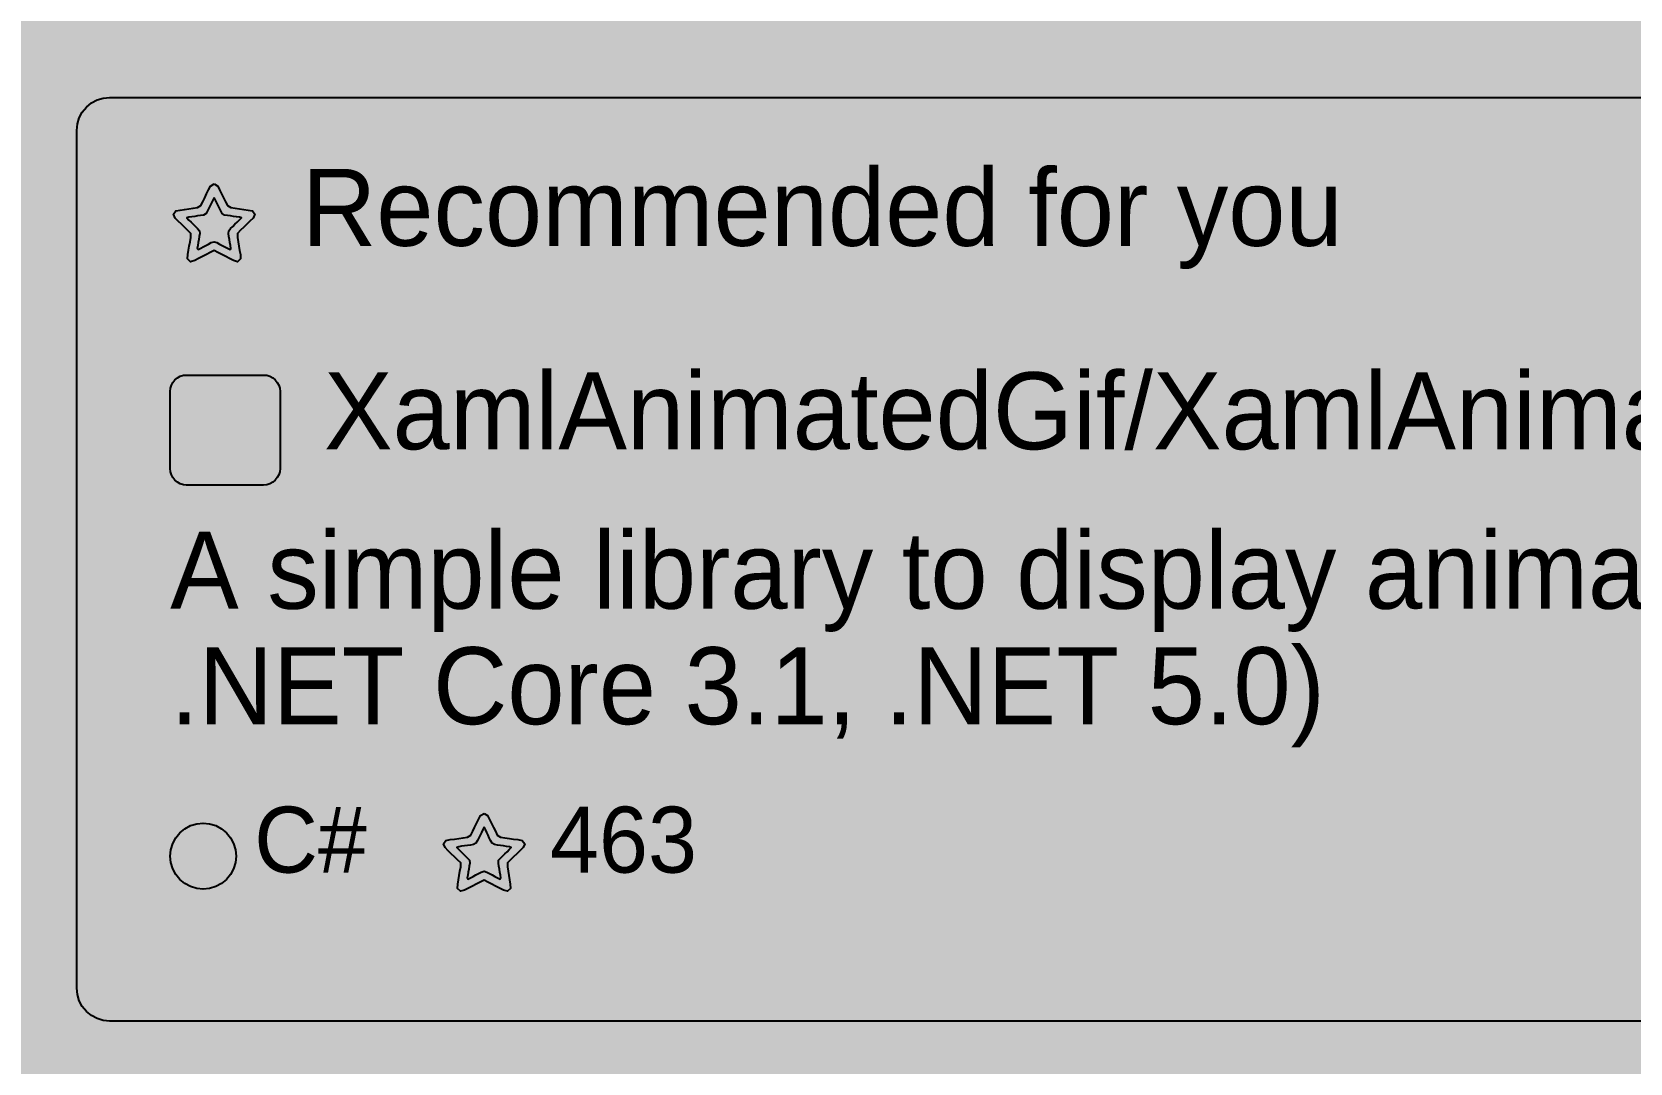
# Model space of a CAD drawing. Extents: x 0 to 2255, y 0 to 8703.
# Drawn here: x 335.9 to 626.7, y 3714.6 to 3902.1 of the extents above; entities that cross this region are included whole.
import ezdxf

# ---------------------------------------------------------------- set-up
doc = ezdxf.new("R2010")
doc.units = 0

msp = doc.modelspace()

# ---------------------------------------------------------------- hatches: boundary and pattern name
at = {"true_color": 0x0d1117}
for points in [[(0, 8703), (1280, 8703), (1280, 0.44), (0, 0.44)], [(0, 8639), (1280, 8639), (1280, 0.44), (0, 0.44)], [(350, 3890.23), (998.03, 3890.23), (998.03, 3890.23), (999.2, 3890.12), (1000.33, 3889.78), (1001.36, 3889.22), (1002.27, 3888.48), (1003.02, 3887.57), (1003.57, 3886.53), (1003.92, 3885.4), (1004.03, 3884.23), (1004.03, 3728.23), (1004.03, 3728.23), (1003.92, 3727.06), (1003.57, 3725.94), (1003.02, 3724.9), (1002.27, 3723.99), (1001.36, 3723.25), (1000.33, 3722.69), (999.2, 3722.35), (998.03, 3722.23), (350, 3722.23), (350, 3722.23), (348.83, 3722.35), (347.7, 3722.69), (346.67, 3723.25), (345.76, 3723.99), (345.01, 3724.9), (344.46, 3725.94), (344.12, 3727.06), (344, 3728.23), (344, 3884.23), (344, 3884.23), (344.12, 3885.4), (344.46, 3886.53), (345.01, 3887.57), (345.76, 3888.48), (346.67, 3889.22), (347.7, 3889.78), (348.83, 3890.12), (350, 3890.23)]]:
    msp.add_hatch(color=256, dxfattribs=at).paths.add_polyline_path(points, flags=0)
at = {"true_color": 0x010409}
msp.add_hatch(color=256, dxfattribs=at).paths.add_polyline_path([(0, 8639), (1280, 8639), (1280, 0.44), (0, 0.44)], flags=0)
at = {"true_color": 0x9198a1}
h = msp.add_hatch(color=256, dxfattribs=at)
h.paths.add_polyline_path([(369, 3874.48), (369.65, 3874.1), (370.01, 3873.39), (370.36, 3872.68), (370.71, 3871.96), (371.06, 3871.25), (371.41, 3870.54), (372.03, 3870.18), (372.81, 3870.07), (373.6, 3869.95), (374.39, 3869.84), (375.17, 3869.73), (375.96, 3869.59), (376.4, 3868.97), (376.09, 3868.28), (375.53, 3867.72), (374.96, 3867.17), (374.39, 3866.61), (373.82, 3866.06), (373.25, 3865.5), (373.24, 3864.76), (373.38, 3863.98), (373.51, 3863.2), (373.65, 3862.41), (373.78, 3861.63), (373.83, 3860.84), (373.26, 3860.34), (372.52, 3860.54), (371.81, 3860.91), (371.11, 3861.28), (370.41, 3861.65), (369.7, 3862.02), (369, 3862.39), (368.29, 3862.02), (367.59, 3861.65), (366.89, 3861.28), (366.18, 3860.91), (365.48, 3860.54), (364.73, 3860.34), (364.17, 3860.85), (364.22, 3861.63), (364.36, 3862.42), (364.49, 3863.2), (364.62, 3863.98), (364.76, 3864.77), (364.75, 3865.5), (364.18, 3866.06), (363.61, 3866.61), (363.04, 3867.17), (362.47, 3867.72), (361.9, 3868.28), (361.59, 3868.98), (362.04, 3869.59), (362.83, 3869.73), (363.61, 3869.84), (364.4, 3869.95), (365.19, 3870.07), (365.97, 3870.18), (366.59, 3870.54), (366.94, 3871.25), (367.29, 3871.96), (367.64, 3872.68), (367.99, 3873.39), (368.35, 3874.1), (369, 3874.48)], flags=0)
h.paths.add_polyline_path([(369, 3872.04), (368.76, 3871.55), (368.52, 3871.06), (368.28, 3870.57), (368.03, 3870.08), (367.79, 3869.59), (367.54, 3869.11), (367.08, 3868.83), (366.54, 3868.75), (366, 3868.67), (365.47, 3868.59), (364.93, 3868.52), (364.39, 3868.44), (364.03, 3868.3), (364.42, 3867.92), (364.81, 3867.54), (365.2, 3867.15), (365.6, 3866.77), (365.99, 3866.39), (366.34, 3865.99), (366.4, 3865.45), (366.31, 3864.92), (366.21, 3864.38), (366.12, 3863.84), (366.03, 3863.3), (365.94, 3862.76), (366.08, 3862.54), (366.56, 3862.8), (367.04, 3863.05), (367.52, 3863.31), (368.01, 3863.56), (368.49, 3863.81), (369, 3863.98), (369.51, 3863.81), (369.99, 3863.56), (370.48, 3863.31), (370.96, 3863.05), (371.44, 3862.8), (371.93, 3862.54), (372.06, 3862.77), (371.97, 3863.3), (371.88, 3863.84), (371.79, 3864.38), (371.69, 3864.92), (371.6, 3865.45), (371.66, 3865.99), (372.01, 3866.39), (372.4, 3866.77), (372.8, 3867.16), (373.19, 3867.54), (373.58, 3867.92), (373.97, 3868.3), (373.61, 3868.44), (373.07, 3868.51), (372.53, 3868.59), (371.99, 3868.67), (371.45, 3868.75), (370.91, 3868.83), (370.46, 3869.11), (370.21, 3869.59), (369.97, 3870.08), (369.72, 3870.57), (369.48, 3871.06), (369.24, 3871.55), (369, 3872.04)], flags=0)
at = {"true_color": 0xffffff}
msp.add_hatch(color=256, dxfattribs=at).paths.add_polyline_path([(364, 3839.73), (378, 3839.73), (378, 3839.73), (378.59, 3839.68), (379.15, 3839.51), (379.67, 3839.23), (380.12, 3838.86), (380.49, 3838.4), (380.77, 3837.88), (380.94, 3837.32), (381, 3836.73), (381, 3822.73), (381, 3822.73), (380.94, 3822.15), (380.77, 3821.59), (380.49, 3821.07), (380.12, 3820.61), (379.67, 3820.24), (379.15, 3819.96), (378.59, 3819.79), (378, 3819.73), (364, 3819.73), (364, 3819.73), (363.41, 3819.79), (362.85, 3819.96), (362.33, 3820.24), (361.88, 3820.61), (361.51, 3821.07), (361.23, 3821.59), (361.06, 3822.15), (361, 3822.73), (361, 3836.73), (361, 3836.73), (361.06, 3837.32), (361.23, 3837.88), (361.51, 3838.4), (361.88, 3838.86), (362.33, 3839.23), (362.85, 3839.51), (363.41, 3839.68), (364, 3839.73)], flags=0)
at = {"true_color": 0x178600}
msp.add_hatch(color=256, dxfattribs=at).paths.add_polyline_path([(367, 3758.23), (367, 3758.23), (367, 3758.23), (368.17, 3758.12), (369.3, 3757.78), (370.33, 3757.22), (371.24, 3756.48), (371.99, 3755.57), (372.54, 3754.53), (372.88, 3753.4), (373, 3752.23), (373, 3752.23), (373, 3752.23), (372.88, 3751.06), (372.54, 3749.94), (371.99, 3748.9), (371.24, 3747.99), (370.33, 3747.25), (369.3, 3746.69), (368.17, 3746.35), (367, 3746.23), (367, 3746.23), (367, 3746.23), (365.83, 3746.35), (364.7, 3746.69), (363.67, 3747.25), (362.76, 3747.99), (362.01, 3748.9), (361.46, 3749.94), (361.12, 3751.06), (361, 3752.23), (361, 3752.23), (361, 3752.23), (361.12, 3753.4), (361.46, 3754.53), (362.01, 3755.57), (362.76, 3756.48), (363.67, 3757.22), (364.7, 3757.78), (365.83, 3758.12), (367, 3758.23)], flags=0)
at = {"true_color": 0x9198a1}
h = msp.add_hatch(color=256, dxfattribs=at)
h.paths.add_polyline_path([(418.12, 3759.98), (418.78, 3759.6), (419.13, 3758.89), (419.48, 3758.18), (419.84, 3757.46), (420.19, 3756.75), (420.54, 3756.04), (421.15, 3755.68), (421.94, 3755.57), (422.73, 3755.45), (423.51, 3755.34), (424.3, 3755.23), (425.08, 3755.09), (425.53, 3754.47), (425.22, 3753.78), (424.65, 3753.22), (424.08, 3752.67), (423.51, 3752.11), (422.94, 3751.56), (422.37, 3751), (422.37, 3750.26), (422.5, 3749.48), (422.64, 3748.7), (422.77, 3747.91), (422.91, 3747.13), (422.95, 3746.34), (422.39, 3745.84), (421.64, 3746.04), (420.94, 3746.41), (420.23, 3746.78), (419.53, 3747.15), (418.83, 3747.52), (418.12, 3747.89), (417.42, 3747.52), (416.72, 3747.15), (416.01, 3746.78), (415.31, 3746.41), (414.6, 3746.04), (413.86, 3745.84), (413.29, 3746.35), (413.35, 3747.13), (413.48, 3747.92), (413.61, 3748.7), (413.75, 3749.48), (413.88, 3750.27), (413.88, 3751), (413.31, 3751.56), (412.74, 3752.11), (412.17, 3752.67), (411.6, 3753.22), (411.03, 3753.78), (410.72, 3754.48), (411.17, 3755.09), (411.95, 3755.23), (412.74, 3755.34), (413.52, 3755.45), (414.31, 3755.57), (415.1, 3755.68), (415.71, 3756.04), (416.06, 3756.75), (416.41, 3757.46), (416.77, 3758.18), (417.12, 3758.89), (417.47, 3759.6), (418.12, 3759.98)], flags=0)
h.paths.add_polyline_path([(418.12, 3757.54), (417.88, 3757.05), (417.64, 3756.56), (417.4, 3756.07), (417.16, 3755.58), (416.92, 3755.09), (416.66, 3754.61), (416.21, 3754.33), (415.67, 3754.25), (415.13, 3754.17), (414.59, 3754.09), (414.05, 3754.02), (413.51, 3753.94), (413.16, 3753.8), (413.55, 3753.42), (413.94, 3753.04), (414.33, 3752.65), (414.72, 3752.27), (415.11, 3751.89), (415.47, 3751.49), (415.52, 3750.95), (415.43, 3750.42), (415.34, 3749.88), (415.25, 3749.34), (415.15, 3748.8), (415.06, 3748.26), (415.2, 3748.04), (415.68, 3748.3), (416.17, 3748.55), (416.65, 3748.81), (417.13, 3749.06), (417.62, 3749.31), (418.13, 3749.48), (418.64, 3749.31), (419.12, 3749.06), (419.6, 3748.81), (420.09, 3748.55), (420.57, 3748.3), (421.05, 3748.04), (421.19, 3748.27), (421.1, 3748.8), (421, 3749.34), (420.91, 3749.88), (420.82, 3750.42), (420.73, 3750.95), (420.78, 3751.49), (421.14, 3751.89), (421.53, 3752.27), (421.92, 3752.66), (422.31, 3753.04), (422.7, 3753.42), (423.09, 3753.8), (422.74, 3753.94), (422.2, 3754.01), (421.66, 3754.09), (421.12, 3754.17), (420.58, 3754.25), (420.04, 3754.33), (419.58, 3754.61), (419.33, 3755.09), (419.09, 3755.58), (418.85, 3756.07), (418.61, 3756.56), (418.37, 3757.05), (418.12, 3757.54)], flags=0)

# ---------------------------------------------------------------- linework, layer by layer
at = {"true_color": 0x3d444d}
msp.add_lwpolyline([(998.03, 3722.23), (350, 3722.23), (350, 3722.23), (348.83, 3722.35), (347.7, 3722.69), (346.67, 3723.25), (345.76, 3723.99), (345.01, 3724.9), (344.46, 3725.94), (344.12, 3727.06), (344, 3728.23), (344, 3884.23), (344, 3884.23), (344.12, 3885.4), (344.46, 3886.53), (345.01, 3887.57), (345.76, 3888.48), (346.67, 3889.22), (347.7, 3889.78), (348.83, 3890.12), (350, 3890.23), (350, 3890.23), (998.03, 3890.23)], dxfattribs=at)
at = {"true_color": 0x9198a1}
for points in [[(369, 3874.48), (369.65, 3874.1), (370.01, 3873.39), (370.36, 3872.68), (370.71, 3871.96), (371.06, 3871.25), (371.41, 3870.54), (372.03, 3870.18), (372.81, 3870.07), (373.6, 3869.95), (374.39, 3869.84), (375.17, 3869.73), (375.96, 3869.59), (376.4, 3868.97), (376.09, 3868.28), (375.53, 3867.72), (374.96, 3867.17), (374.39, 3866.61), (373.82, 3866.06), (373.25, 3865.5), (373.24, 3864.76), (373.38, 3863.98), (373.51, 3863.2), (373.65, 3862.41), (373.78, 3861.63), (373.83, 3860.84), (373.26, 3860.34), (372.52, 3860.54), (371.81, 3860.91), (371.11, 3861.28), (370.41, 3861.65), (369.7, 3862.02), (369, 3862.39), (368.29, 3862.02), (367.59, 3861.65), (366.89, 3861.28), (366.18, 3860.91), (365.48, 3860.54), (364.73, 3860.34), (364.17, 3860.85), (364.22, 3861.63), (364.36, 3862.42), (364.49, 3863.2), (364.62, 3863.98), (364.76, 3864.77), (364.75, 3865.5), (364.18, 3866.06), (363.61, 3866.61), (363.04, 3867.17), (362.47, 3867.72), (361.9, 3868.28), (361.59, 3868.98), (362.04, 3869.59), (362.83, 3869.73), (363.61, 3869.84), (364.4, 3869.95), (365.19, 3870.07), (365.97, 3870.18), (366.59, 3870.54), (366.94, 3871.25), (367.29, 3871.96), (367.64, 3872.68), (367.99, 3873.39), (368.35, 3874.1), (369, 3874.48)], [(369, 3872.04), (368.76, 3871.55), (368.52, 3871.06), (368.28, 3870.57), (368.03, 3870.08), (367.79, 3869.59), (367.54, 3869.11), (367.08, 3868.83), (366.54, 3868.75), (366, 3868.67), (365.47, 3868.59), (364.93, 3868.52), (364.39, 3868.44), (364.03, 3868.3), (364.42, 3867.92), (364.81, 3867.54), (365.2, 3867.15), (365.6, 3866.77), (365.99, 3866.39), (366.34, 3865.99), (366.4, 3865.45), (366.31, 3864.92), (366.21, 3864.38), (366.12, 3863.84), (366.03, 3863.3), (365.94, 3862.76), (366.08, 3862.54), (366.56, 3862.8), (367.04, 3863.05), (367.52, 3863.31), (368.01, 3863.56), (368.49, 3863.81), (369, 3863.98), (369.51, 3863.81), (369.99, 3863.56), (370.48, 3863.31), (370.96, 3863.05), (371.44, 3862.8), (371.93, 3862.54), (372.06, 3862.77), (371.97, 3863.3), (371.88, 3863.84), (371.79, 3864.38), (371.69, 3864.92), (371.6, 3865.45), (371.66, 3865.99), (372.01, 3866.39), (372.4, 3866.77), (372.8, 3867.16), (373.19, 3867.54), (373.58, 3867.92), (373.97, 3868.3), (373.61, 3868.44), (373.07, 3868.51), (372.53, 3868.59), (371.99, 3868.67), (371.45, 3868.75), (370.91, 3868.83), (370.46, 3869.11), (370.21, 3869.59), (369.97, 3870.08), (369.72, 3870.57), (369.48, 3871.06), (369.24, 3871.55), (369, 3872.04)], [(418.12, 3759.98), (418.78, 3759.6), (419.13, 3758.89), (419.48, 3758.18), (419.84, 3757.46), (420.19, 3756.75), (420.54, 3756.04), (421.15, 3755.68), (421.94, 3755.57), (422.73, 3755.45), (423.51, 3755.34), (424.3, 3755.23), (425.08, 3755.09), (425.53, 3754.47), (425.22, 3753.78), (424.65, 3753.22), (424.08, 3752.67), (423.51, 3752.11), (422.94, 3751.56), (422.37, 3751), (422.37, 3750.26), (422.5, 3749.48), (422.64, 3748.7), (422.77, 3747.91), (422.91, 3747.13), (422.95, 3746.34), (422.39, 3745.84), (421.64, 3746.04), (420.94, 3746.41), (420.23, 3746.78), (419.53, 3747.15), (418.83, 3747.52), (418.12, 3747.89), (417.42, 3747.52), (416.72, 3747.15), (416.01, 3746.78), (415.31, 3746.41), (414.6, 3746.04), (413.86, 3745.84), (413.29, 3746.35), (413.35, 3747.13), (413.48, 3747.92), (413.61, 3748.7), (413.75, 3749.48), (413.88, 3750.27), (413.88, 3751), (413.31, 3751.56), (412.74, 3752.11), (412.17, 3752.67), (411.6, 3753.22), (411.03, 3753.78), (410.72, 3754.48), (411.17, 3755.09), (411.95, 3755.23), (412.74, 3755.34), (413.52, 3755.45), (414.31, 3755.57), (415.1, 3755.68), (415.71, 3756.04), (416.06, 3756.75), (416.41, 3757.46), (416.77, 3758.18), (417.12, 3758.89), (417.47, 3759.6), (418.12, 3759.98)], [(418.12, 3757.54), (417.88, 3757.05), (417.64, 3756.56), (417.4, 3756.07), (417.16, 3755.58), (416.92, 3755.09), (416.66, 3754.61), (416.21, 3754.33), (415.67, 3754.25), (415.13, 3754.17), (414.59, 3754.09), (414.05, 3754.02), (413.51, 3753.94), (413.16, 3753.8), (413.55, 3753.42), (413.94, 3753.04), (414.33, 3752.65), (414.72, 3752.27), (415.11, 3751.89), (415.47, 3751.49), (415.52, 3750.95), (415.43, 3750.42), (415.34, 3749.88), (415.25, 3749.34), (415.15, 3748.8), (415.06, 3748.26), (415.2, 3748.04), (415.68, 3748.3), (416.17, 3748.55), (416.65, 3748.81), (417.13, 3749.06), (417.62, 3749.31), (418.13, 3749.48), (418.64, 3749.31), (419.12, 3749.06), (419.6, 3748.81), (420.09, 3748.55), (420.57, 3748.3), (421.05, 3748.04), (421.19, 3748.27), (421.1, 3748.8), (421, 3749.34), (420.91, 3749.88), (420.82, 3750.42), (420.73, 3750.95), (420.78, 3751.49), (421.14, 3751.89), (421.53, 3752.27), (421.92, 3752.66), (422.31, 3753.04), (422.7, 3753.42), (423.09, 3753.8), (422.74, 3753.94), (422.2, 3754.01), (421.66, 3754.09), (421.12, 3754.17), (420.58, 3754.25), (420.04, 3754.33), (419.58, 3754.61), (419.33, 3755.09), (419.09, 3755.58), (418.85, 3756.07), (418.61, 3756.56), (418.37, 3757.05), (418.12, 3757.54)]]:
    msp.add_lwpolyline(points, close=True, dxfattribs=at)
at = {"true_color": 0x010409}
msp.add_lwpolyline([(364, 3839.73), (378, 3839.73), (378, 3839.73), (378.59, 3839.68), (379.15, 3839.51), (379.67, 3839.23), (380.12, 3838.86), (380.49, 3838.4), (380.77, 3837.88), (380.94, 3837.32), (381, 3836.73), (381, 3822.73), (381, 3822.73), (380.94, 3822.15), (380.77, 3821.59), (380.49, 3821.07), (380.12, 3820.61), (379.67, 3820.24), (379.15, 3819.96), (378.59, 3819.79), (378, 3819.73), (364, 3819.73), (364, 3819.73), (363.41, 3819.79), (362.85, 3819.96), (362.33, 3820.24), (361.88, 3820.61), (361.51, 3821.07), (361.23, 3821.59), (361.06, 3822.15), (361, 3822.73), (361, 3836.73), (361, 3836.73), (361.06, 3837.32), (361.23, 3837.88), (361.51, 3838.4), (361.88, 3838.86), (362.33, 3839.23), (362.85, 3839.51), (363.41, 3839.68), (364, 3839.73)], close=True, dxfattribs=at)
at = {"true_color": 0xffffff}
msp.add_lwpolyline([(367, 3758.23), (367, 3758.23), (367, 3758.23), (368.17, 3758.12), (369.3, 3757.78), (370.33, 3757.22), (371.24, 3756.48), (371.99, 3755.57), (372.54, 3754.53), (372.88, 3753.4), (373, 3752.23), (373, 3752.23), (373, 3752.23), (372.88, 3751.06), (372.54, 3749.94), (371.99, 3748.9), (371.24, 3747.99), (370.33, 3747.25), (369.3, 3746.69), (368.17, 3746.35), (367, 3746.23), (367, 3746.23), (367, 3746.23), (365.83, 3746.35), (364.7, 3746.69), (363.67, 3747.25), (362.76, 3747.99), (362.01, 3748.9), (361.46, 3749.94), (361.12, 3751.06), (361, 3752.23), (361, 3752.23), (361, 3752.23), (361.12, 3753.4), (361.46, 3754.53), (362.01, 3755.57), (362.76, 3756.48), (363.67, 3757.22), (364.7, 3757.78), (365.83, 3758.12), (367, 3758.23)], close=True, dxfattribs=at)

# ---------------------------------------------------------------- texts
at = {"true_color": 0x9198a1}
for s, height, p in [('Recommended for you', 14, (385, 3863.23)), ('C#', 12, (376.3, 3749.23)), ('463', 12, (430.12, 3749.23))]:
    msp.add_text(s, height=height, dxfattribs=at).set_placement(p)
at = {"true_color": 0xf0f6fc}
for s, p in [('XamlAnimatedGif/XamlAnimatedGif', (389, 3826.23)), ('A simple library to display animated GIF images in WPF apps (.NET Framework 4.5,', (361, 3797.23)), ('.NET Core 3.1, .NET 5.0)', (361, 3776.23))]:
    msp.add_text(s, height=14, dxfattribs=at).set_placement(p)

doc.saveas('drawing.dxf')
